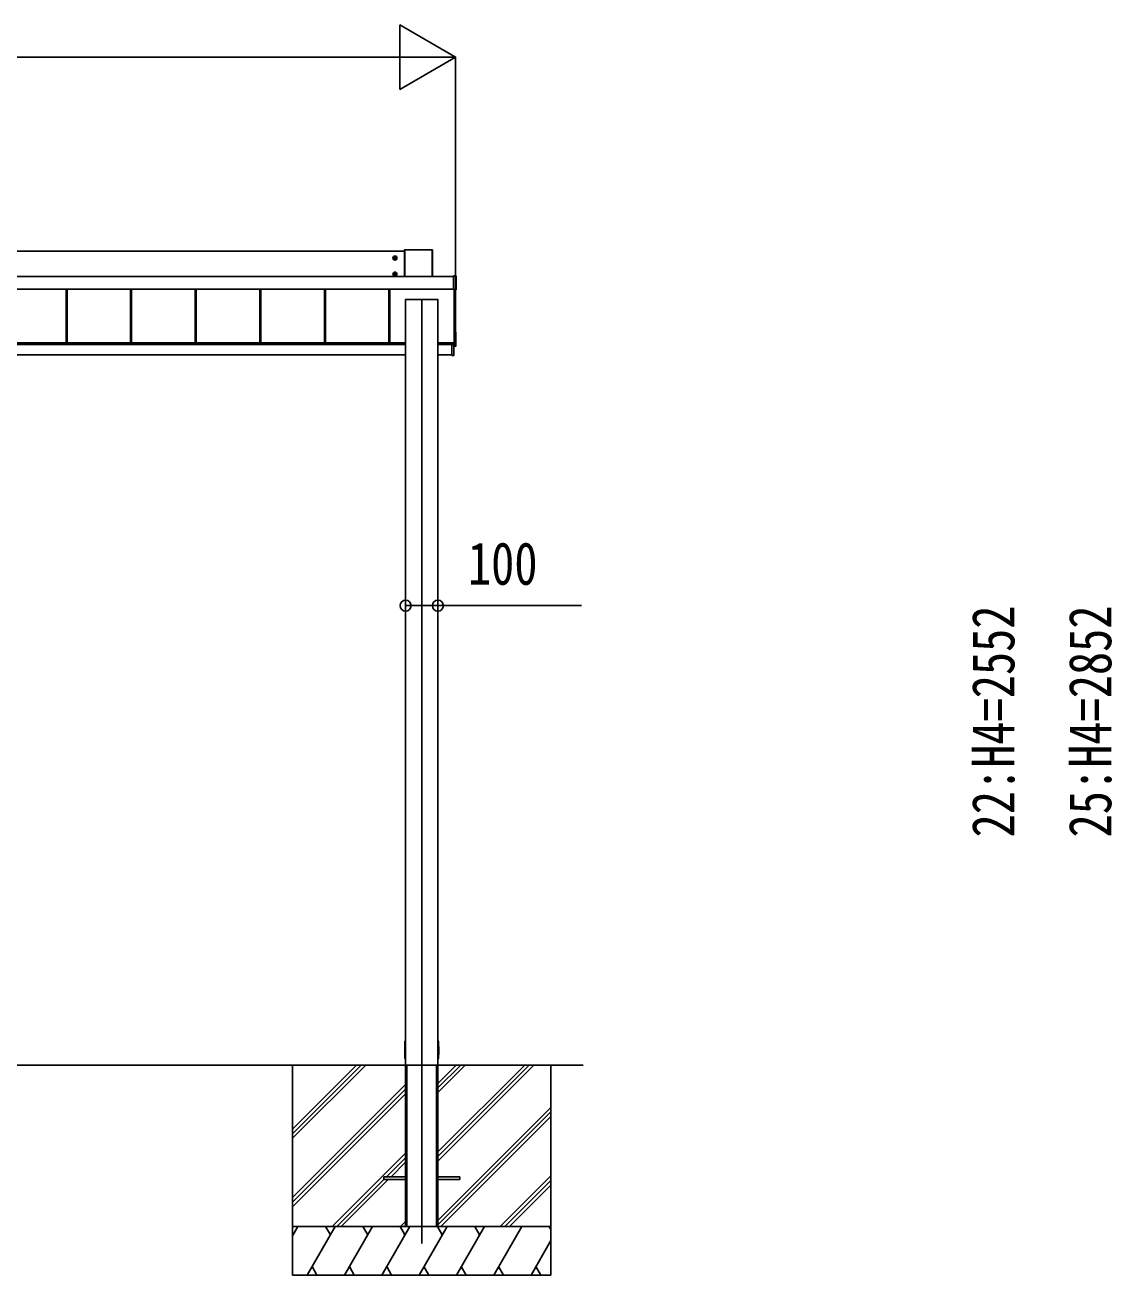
# Model space of a CAD drawing. Units: millimetres, scale not verified. Extents: x -16820 to 16820, y -11880 to 11880.
# Drawn here: x -5548 to -2182, y -8600 to -4729 of the extents above; entities that cross this region are included whole.
import ezdxf
from ezdxf.enums import TextEntityAlignment as Align

# ---------------------------------------------------------------- set-up
doc = ezdxf.new("R2010")
doc.units = ezdxf.units.MM
doc.header["$LTSCALE"] = 60
for name, color, linetype in [('0-3_YKK_12', 2, 'Continuous'), ('0-4_YKK_A1', 4, 'Continuous'), ('0-5_YKK_D', 6, 'Continuous')]:
    doc.layers.add(name, color=color, linetype=linetype)
doc.styles.add('ＭＳ ゴシック', font='')
doc.styles.get('ＭＳ ゴシック').set_extended_font_data('MS Gothic')

msp = doc.modelspace()

# ---------------------------------------------------------------- linework, layer by layer
at = {"layer": '0-3_YKK_12'}
msp.add_line((-4319.92, -8502.5), (-4319.92, -5576.81), dxfattribs=at)
at = {"layer": '0-4_YKK_A1'}
for p, q in [((-4372.92, -5428.88), (-8866.92, -5428.88)), ((-4410.17, -5450.62), (-4395.67, -5450.62)), ((-4405.2, -5449.86), (-4405.92, -5449.86)), ((-4402.92, -5457.87), (-4402.92, -5443.37)), ((-4400.64, -5451.38), (-4399.92, -5451.38)), ((-4372.92, -5425.16), (-4372.92, -5507.31)), ((-4372.58, -5425.3), (-4372.92, -5425.16)), ((-4372.58, -5507.31), (-4372.58, -5425.3)), ((-4287.42, -5424.66), (-4372.42, -5424.66)), ((-4372.42, -5424.66), (-4372.08, -5424.8)), ((-4372.08, -5424.8), (-4372.08, -5425.28)), ((-4372.08, -5424.8), (-4287.76, -5424.8)), ((-4372.08, -5425.28), (-4372.08, -5507.31)), ((-4287.76, -5425.28), (-4372.08, -5425.28)), ((-4287.76, -5424.8), (-4287.42, -5424.66)), ((-4287.76, -5424.8), (-4287.76, -5425.28)), ((-4287.76, -5507.31), (-4287.76, -5425.28)), ((-4286.92, -5425.16), (-4287.26, -5425.3)), ((-4287.26, -5425.3), (-4287.26, -5507.31)), ((-4286.92, -5507.31), (-4286.92, -5425.16)), ((-4402.92, -5507.84), (-4402.92, -5493.34)), ((-8912.42, -5507.31), (-4221.42, -5507.31)), ((-8912.42, -5507.8), (-4221.42, -5507.8)), ((-4410.17, -5500.59), (-4395.67, -5500.59)), ((-4405.2, -5499.83), (-4405.92, -5499.83)), ((-4400.64, -5501.35), (-4399.92, -5501.35)), ((-4220.22, -5506.09), (-4221.42, -5506.09)), ((-4221.42, -5506.24), (-4221.42, -5506.09)), ((-4221.42, -5506.09), (-4221.42, -5506.09)), ((-4220.22, -5506.09), (-4221.42, -5506.09)), ((-4221.42, -5506.72), (-4221.42, -5506.24)), ((-4214.38, -5506.72), (-4221.42, -5506.72)), ((-4220.22, -5506.09), (-4220.22, -5506.09)), ((-4219.62, -5506.07), (-4219.67, -5506.08)), ((-4219.62, -5506.04), (-4213.92, -5506.04)), ((-4219.62, -5506.04), (-4219.62, -5506.07)), ((-4214.38, -5506.24), (-4213.92, -5506.04)), ((-4214.38, -5547.78), (-4214.38, -5506.72)), ((-4213.42, -5506.54), (-4213.88, -5506.74)), ((-4213.88, -5506.74), (-4213.88, -5547.79)), ((-4213.42, -5506.54), (-4213.42, -5548.52)), ((-8912.42, -5546.77), (-4221.42, -5546.77)), ((-8912.42, -5547.29), (-4221.42, -5547.29)), ((-4221.42, -5547.43), (-8912.42, -5547.43)), ((-5421.42, -5547.43), (-5421.42, -5713.66)), ((-5418.82, -5547.43), (-5418.82, -5713.66)), ((-5418.42, -5547.43), (-5418.42, -5713.66)), ((-5221.42, -5547.43), (-5221.42, -5713.66)), ((-5218.82, -5547.43), (-5218.82, -5713.66)), ((-5218.42, -5547.43), (-5218.42, -5713.66)), ((-5021.42, -5547.43), (-5021.42, -5713.66)), ((-5018.82, -5547.43), (-5018.82, -5713.66)), ((-5018.42, -5547.43), (-5018.42, -5713.66)), ((-4821.42, -5547.43), (-4821.42, -5713.66)), ((-4818.82, -5547.43), (-4818.82, -5713.66)), ((-4818.42, -5547.43), (-4818.42, -5713.66)), ((-4621.42, -5547.43), (-4621.42, -5713.66)), ((-4618.82, -5547.43), (-4618.82, -5713.66)), ((-4618.42, -5547.43), (-4618.42, -5713.66)), ((-4421.42, -5547.43), (-4421.42, -5713.66)), ((-4418.82, -5547.43), (-4418.82, -5713.66)), ((-4418.42, -5547.43), (-4418.42, -5713.66)), ((-4221.42, -5547.78), (-4214.38, -5547.78)), ((-4221.42, -5548.29), (-4221.42, -5548.84)), ((-4214.38, -5548.29), (-4221.42, -5548.29)), ((-4221.42, -5548.84), (-4220.22, -5548.84)), ((-4221.42, -5548.84), (-4221.42, -5548.84)), ((-4221.42, -5548.84), (-4220.22, -5548.84)), ((-4220.22, -5548.84), (-4220.22, -5548.84)), ((-4219.92, -5721.49), (-4219.92, -5548.85)), ((-4219.62, -5548.9), (-4219.62, -5549.02)), ((-4213.92, -5549.02), (-4219.62, -5549.02)), ((-4214.92, -5721.43), (-4214.92, -5549.02)), ((-4214.38, -5547.78), (-4214.38, -5548.29)), ((-4213.92, -5549.02), (-4214.38, -5548.29)), ((-4213.88, -5547.79), (-4213.42, -5548.52)), ((-4369.92, -5579.02), (-4369.92, -5579.31)), ((-4369.92, -5579.31), (-4369.92, -7946)), ((-4369.92, -5579.31), (-4369.62, -5579.31)), ((-4369.62, -5579.01), (-4367.72, -5579.01)), ((-4369.62, -5579.01), (-4369.62, -5579.31)), ((-4369.62, -5579.31), (-4270.22, -5579.31)), ((-4367.72, -5579.01), (-4367.72, -5579.31)), ((-4367.42, -5579.02), (-4367.42, -5579.31)), ((-4366.42, -5579.22), (-4367.42, -5579.22)), ((-4366.42, -5579.22), (-4366.42, -5579.31)), ((-4365.92, -5579.24), (-4365.92, -5579.31)), ((-4273.92, -5579.24), (-4273.92, -5579.31)), ((-4272.42, -5579.22), (-4273.42, -5579.22)), ((-4273.42, -5579.22), (-4273.42, -5579.31)), ((-4272.42, -5579.02), (-4272.42, -5579.31)), ((-4272.12, -5579.01), (-4270.22, -5579.01)), ((-4272.12, -5579.01), (-4272.12, -5579.31)), ((-4270.22, -5579.01), (-4270.22, -5579.31)), ((-4269.92, -5579.02), (-4269.92, -5579.31)), ((-4214.39, -5680.92), (-4214.92, -5680.89)), ((-4213.92, -5722.47), (-4213.92, -5681.42)), ((-4369.92, -5713.66), (-8809.92, -5713.66)), ((-4369.92, -5715.66), (-8809.92, -5715.66)), ((-4369.92, -5718.53), (-8809.42, -5718.53)), ((-4222.92, -5713.66), (-4269.92, -5713.66)), ((-4226.92, -5715.66), (-4269.92, -5715.66)), ((-4226.92, -5718.53), (-4269.92, -5718.53)), ((-4221.92, -5714), (-4226.92, -5713.99)), ((-4226.92, -5718.29), (-4226.92, -5713.99)), ((-4226.92, -5718.29), (-4226.92, -5718.49)), ((-4221.2, -5718.3), (-4226.92, -5718.29)), ((-4226.92, -5718.79), (-4220.72, -5718.8)), ((-4223.42, -5713.26), (-4220.22, -5713.26)), ((-4223.42, -5713.66), (-4223.42, -5713.26)), ((-4222.92, -5713.66), (-4222.92, -5713.94)), ((-4222.92, -5713.94), (-4222.92, -5714)), ((-4221.92, -5714), (-4221.92, -5713.26)), ((-4221.2, -5715.72), (-4221.2, -5718.3)), ((-4221.2, -5715.72), (-4220.92, -5715.72)), ((-4221.2, -5718.3), (-4220.92, -5718.3)), ((-4220.72, -5718.5), (-4220.72, -5715.52)), ((-4220.72, -5718.5), (-4220.72, -5718.5)), ((-4220.7, -5713.26), (-4220.7, -5715.22)), ((-4220.7, -5715.22), (-4220.42, -5715.22)), ((-4220.7, -5718.8), (-4220.42, -5718.8)), ((-4220.42, -5715.22), (-4220.42, -5713.26)), ((-4220.42, -5718.8), (-4220.42, -5715.22)), ((-4220.42, -5751.89), (-4220.42, -5718.8)), ((-4214.92, -5722.01), (-4220.42, -5722.34)), ((-4220.42, -5723.6), (-4214.39, -5723.22)), ((-4220.42, -5723.6), (-4214.39, -5723.22)), ((-4214.39, -5722.97), (-4220.1, -5723.32)), ((-4220.1, -5723.32), (-4220.1, -5723.36)), ((-4215.42, -5721.99), (-4219.42, -5721.99)), ((-4214.92, -5722.01), (-4214.92, -5721.43)), ((-4214.39, -5723.22), (-4214.39, -5722.97)), ((-4214.39, -5723.22), (-4214.39, -5723.22)), ((-4213.92, -5722.47), (-4213.92, -5722.72)), ((-4370.77, -5750.01), (-8805.92, -5750.01)), ((-4370.92, -5752.19), (-4370.79, -5750.01)), ((-4370.77, -5750.01), (-4370.29, -5750.01)), ((-4370.29, -5750.01), (-4370.42, -5752.19)), ((-4369.92, -5750.01), (-4370.29, -5750.01)), ((-4269.55, -5750.01), (-4269.92, -5750.01)), ((-4269.92, -5752.19), (-4269.42, -5752.19)), ((-4269.42, -5752.51), (-4269.92, -5752.51)), ((-4269.55, -5750.01), (-4269.07, -5750.01)), ((-4269.42, -5752.19), (-4269.55, -5750.01)), ((-4269.42, -5752.51), (-4269.42, -5752.19)), ((-4269.22, -5752.51), (-4269.42, -5752.51)), ((-4226.92, -5750.01), (-4269.07, -5750.01)), ((-4269.05, -5750.01), (-4268.92, -5752.19)), ((-4226.92, -5752.57), (-4220.7, -5752.18)), ((-4226.92, -5752.27), (-4226.92, -5752.57)), ((-4220.42, -5751.89), (-4220.7, -5751.89)), ((-4372.42, -7906.7), (-4372.15, -7875.8)), ((-4267.69, -7875.8), (-4267.42, -7906.7)), ((-4372.22, -7929.7), (-4372.42, -7906.7)), ((-4268.12, -7930), (-4269.92, -7930)), ((-4267.92, -7930), (-4268.12, -7930)), ((-4267.42, -7906.7), (-4267.62, -7929.7)), ((-13469.92, -7950), (-3819.92, -7950)), ((-4719.92, -7950), (-4719.92, -8600)), ((-4719.92, -8176.63), (-4493.29, -7950)), ((-4719.92, -8148.35), (-4521.57, -7950)), ((-4719.92, -8162.49), (-4507.49, -7950.06)), ((-4369.92, -7946), (-4369.92, -8450)), ((-4369.92, -7950), (-4369.62, -7950)), ((-4369.92, -7950), (-4369.92, -8450)), ((-4369.62, -7950), (-4270.22, -7950)), ((-4367.42, -7950), (-4367.42, -8450)), ((-4365.92, -7950), (-4365.92, -8450)), ((-4273.92, -7950), (-4273.92, -8450)), ((-4272.42, -7950), (-4272.42, -8450)), ((-4269.92, -7946), (-4269.92, -8450)), ((-4269.92, -7950), (-4269.92, -8450)), ((-4269.92, -8035), (-4184.92, -7950)), ((-4269.92, -8020.86), (-4199.06, -7950)), ((-4269.92, -8006.71), (-4213.21, -7950)), ((-4269.92, -8247.13), (-3972.83, -7950.04)), ((-4269.92, -8232.99), (-3986.97, -7950.04)), ((-4269.92, -8218.85), (-4001.11, -7950.04)), ((-3919.92, -7950), (-3919.92, -8600)), ((-4719.92, -8360.48), (-4369.92, -8010.48)), ((-4719.92, -8374.62), (-4369.92, -8024.62)), ((-4719.92, -8388.76), (-4369.92, -8038.76)), ((-4269.92, -8430.98), (-3919.92, -8080.98)), ((-4269.92, -8445.12), (-3919.92, -8095.12)), ((-4260.66, -8450), (-3919.92, -8109.26)), ((-4597.31, -8450), (-4369.92, -8222.61)), ((-4428.67, -8295.5), (-4369.92, -8236.75)), ((-4414.53, -8295.5), (-4369.92, -8250.9)), ((-4583.17, -8450), (-4437.42, -8304.25)), ((-4569.03, -8450), (-4423.53, -8304.5)), ((-4437.42, -8295.5), (-4437.42, -8304.5)), ((-4369.92, -8295.5), (-4437.42, -8295.5)), ((-4369.92, -8304.5), (-4437.42, -8304.5)), ((-4269.92, -8295.5), (-4202.42, -8295.5)), ((-4269.92, -8304.5), (-4202.42, -8304.5)), ((-4202.42, -8295.5), (-4202.42, -8304.5)), ((-4076.81, -8450), (-3919.92, -8293.11)), ((-4062.67, -8450), (-3919.92, -8307.25)), ((-4048.53, -8450), (-3919.92, -8321.39)), ((-4385.18, -8450), (-4369.92, -8434.74)), ((-3919.92, -8450), (-4719.92, -8450)), ((-4719.92, -8478.94), (-4703.21, -8450)), ((-3919.92, -8450), (-4719.92, -8450)), ((-4718.21, -8475.98), (-4719.92, -8473.02)), ((-4674.34, -8600), (-4587.74, -8450)), ((-4602.74, -8475.98), (-4617.74, -8450)), ((-4558.87, -8600), (-4472.27, -8450)), ((-4487.27, -8475.98), (-4502.27, -8450)), ((-4443.4, -8600), (-4356.8, -8450)), ((-4371.8, -8475.98), (-4386.8, -8450)), ((-4369.92, -8450), (-4269.92, -8450)), ((-4327.93, -8600), (-4241.33, -8450)), ((-4256.33, -8475.98), (-4271.33, -8450)), ((-4212.46, -8600), (-4125.86, -8450)), ((-4140.86, -8475.98), (-4155.86, -8450)), ((-4096.99, -8600), (-4010.39, -8450)), ((-3919.92, -8458.66), (-3924.92, -8450)), ((-3981.52, -8600), (-3919.92, -8493.3)), ((-4659.35, -8574.02), (-4644.35, -8600)), ((-4543.88, -8574.02), (-4528.88, -8600)), ((-4428.41, -8574.02), (-4413.41, -8600)), ((-4312.93, -8574.02), (-4297.94, -8600)), ((-4197.47, -8574.02), (-4182.47, -8600)), ((-4082, -8574.02), (-4067, -8600)), ((-3966.52, -8574.02), (-3951.53, -8600)), ((-4719.92, -8600), (-3919.92, -8600))]:
    msp.add_line(p, q, dxfattribs=at)
for points in [[(-4402.92, -5444.84), (-4407.92, -5447.73), (-4407.92, -5453.5), (-4402.92, -5456.39), (-4397.92, -5453.5), (-4397.92, -5447.73)], [(-4402.92, -5494.81), (-4407.92, -5497.7), (-4407.92, -5503.47), (-4402.92, -5506.36), (-4397.92, -5503.47), (-4397.92, -5497.7)]]:
    msp.add_lwpolyline(points, close=True, dxfattribs=at)
for points in [[(-4405.92, -5449.86), (-4405.92, -5451.38), (-4405.2, -5451.38)], [(-4402.16, -5448.34), (-4402.16, -5447.62), (-4403.68, -5447.62), (-4403.68, -5448.34)], [(-4403.68, -5452.9), (-4403.68, -5453.62), (-4402.16, -5453.62), (-4402.16, -5452.9)], [(-4399.92, -5451.38), (-4399.92, -5449.86), (-4400.64, -5449.86)], [(-4405.92, -5499.83), (-4405.92, -5501.35), (-4405.2, -5501.35)], [(-4402.16, -5498.31), (-4402.16, -5497.59), (-4403.68, -5497.59), (-4403.68, -5498.31)], [(-4403.68, -5502.87), (-4403.68, -5503.59), (-4402.16, -5503.59), (-4402.16, -5502.87)], [(-4399.92, -5501.35), (-4399.92, -5499.83), (-4400.64, -5499.83)], [(-4221.42, -5506.24), (-4214.38, -5506.24), (-4214.38, -5506.72)], [(-4221.42, -5548.29), (-4221.42, -5547.78), (-4221.42, -5506.72)], [(-4270.22, -5579.31), (-4269.92, -5579.31), (-4269.92, -7946)], [(-4220.74, -5718.5), (-4226.92, -5718.49), (-4226.92, -5718.79), (-4226.92, -5752.27)], [(-4220.7, -5718.8), (-4220.7, -5751.89), (-4226.92, -5752.27)], [(-4220.92, -5718.32), (-4220.92, -5718.3), (-4220.92, -5715.72)], [(-4220.72, -5718.5), (-4220.72, -5718.5), (-4220.73, -5718.5)], [(-4369.92, -5752.51), (-4370.42, -5752.51), (-4370.62, -5752.51)], [(-4370.42, -5752.51), (-4370.42, -5752.19), (-4369.92, -5752.19)], [(-4371.85, -7875.5), (-4371.65, -7875.5), (-4369.92, -7875.5)], [(-4269.92, -7875.5), (-4268.19, -7875.5), (-4267.99, -7875.5)], [(-4369.92, -7930), (-4371.72, -7930), (-4371.92, -7930)], [(-4369.62, -7950), (-4270.22, -7950), (-4269.92, -7950)]]:
    msp.add_lwpolyline(points, dxfattribs=at)
for centre, radius in [((-4402.92, -5450.62), 6.25), ((-4402.92, -5450.62), 5), ((-4402.92, -5500.59), 6.25), ((-4402.92, -5500.59), 5)]:
    msp.add_circle(centre, radius, dxfattribs=at)
for centre, radius, start, end in [((-4402.92, -5450.62), 5.58, 153.74848, 206.25152), ((-4402.92, -5450.62), 5.58, 93.74848, 146.25152), ((-4402.92, -5450.62), 5.58, 213.74848, 266.25152), ((-4405.2, -5448.34), 1.52, 270, 0), ((-4405.2, -5452.9), 1.52, 0, 90), ((-4402.92, -5450.62), 5.58, 33.74848, 86.25152), ((-4402.92, -5450.62), 5.58, 273.74848, 326.25152), ((-4400.64, -5448.34), 1.52, 180, 270), ((-4400.64, -5452.9), 1.52, 90, 180), ((-4402.92, -5450.62), 5.58, 333.74848, 26.25152), ((-4372.08, -5425.3), 0.5, 90.15046, 179.81463), ((-4372.2, -5429.4), 4.12, 88.40447, 95.35624), ((-4287.76, -5425.3), 0.5, 0.18537, 89.84954), ((-4287.64, -5429.4), 4.12, 84.64376, 91.59553), ((-4402.92, -5500.59), 5.58, 93.74848, 146.25152), ((-4402.92, -5500.59), 5.58, 33.74848, 86.25152), ((-4402.92, -5500.59), 5.58, 153.74848, 206.25152), ((-4402.92, -5500.59), 5.58, 213.74848, 266.25152), ((-4405.2, -5498.31), 1.52, 270, 0), ((-4405.2, -5502.87), 1.52, 0, 90), ((-4402.92, -5500.59), 5.58, 273.74848, 326.25152), ((-4400.64, -5498.31), 1.52, 180, 270), ((-4400.64, -5502.87), 1.52, 90, 180), ((-4402.92, -5500.59), 5.58, 333.74848, 26.25152), ((-4219.78, -5504.68), 1.41, 271.33232, 274.49739), ((-4214.38, -5506.74), 0.5, 0.18537, 89.84954), ((-4214.27, -5510.84), 4.12, 84.64376, 91.59553), ((-4220.13, -5551.46), 2.62, 81.42612, 92.09097), ((-4219.62, -5548.6), 0.301, 243.24083, 270.00691), ((-4214.27, -5551.89), 4.12, 84.64376, 91.59553), ((-4214.38, -5547.79), 0.502, 270.31408, 359.651), ((-4214.42, -5681.42), 0.5, 0.01604, 86.51881), ((-4221.13, -5720.29), 1.98, 83.79926, 91.95127), ((-4220.74, -5718.8), 0.3, 87.77338, 89.77816), ((-4220.74, -5718.64), 0.141, 85.77463, 89.9759), ((-4221.97, -5718.73), 1.25, 356.45735, 10.27369), ((-4221.93, -5718.68), 1.21, 354.17006, 8.37745), ((-4222.05, -5715.29), 1.35, 350.09675, 2.91202), ((-4220.72, -5715.22), 0.3, 269.98255, 359.98254), ((-4220.72, -5718.8), 0.3, 0, 89.87763), ((-4221.92, -5718.72), 1.22, 356.27163, 10.47203), ((-4220.12, -5723.02), 0.3, 180.0189, 273.51595), ((-4220.12, -5723.06), 0.3, 180.0189, 273.51595), ((-4220.22, -5712.96), 0.3, 269.98255, 359.98252), ((-4219.42, -5721.49), 0.5, 180.01746, 270.01745), ((-4215.42, -5721.49), 0.5, 269.98255, 359.98254), ((-4214.42, -5722.47), 0.5, 273.48119, 359.98396), ((-4214.42, -5722.72), 0.5, 273.6197, 0), ((-4214.42, -5722.72), 0.5, 273.48119, 359.98396), ((-4370.62, -5752.21), 0.3, 176.5, 270), ((-4269.22, -5752.21), 0.3, 270, 3.5), ((-4220.72, -5751.89), 0.3, 273.5, 0), ((-4221.93, -5752.04), 1.24, 353.06854, 6.93146), ((-4371.85, -7875.8), 0.3, 90, 179.5), ((-4267.99, -7875.8), 0.3, 0.5, 90), ((-4371.92, -7929.7), 0.3, 180.5, 270), ((-4267.92, -7929.7), 0.3, 270, 359.5)]:
    msp.add_arc(centre, radius, start, end, dxfattribs=at)
for centre, major_axis, ratio, start_param, end_param in [((-4372.42, -5425.16), (0.382, -0.325), 0.996231, 2.2770247, 3.8440941), ((-4287.42, -5425.16), (0.382, 0.325), 0.996231, 5.5806839, 7.1477533), ((-4220.22, -5506.07), (0.6, 0), 0.026226, 4.712389, 5.6461648), ((-4219.62, -5506.34), (0, 0.3), 0.998743, 6.2831853, 6.8214342), ((-4220.22, -5506.07), (0.6, 0), 0.026226, 5.6461648, 6.2831853), ((-4213.92, -5506.54), (0.382, 0.325), 0.996231, 5.5806839, 7.1477533), ((-4220.22, -5548.9), (0.6, 0), 0.096025, 6.2831853, 7.8539816), ((-4219.62, -5548.72), (0, 0.3), 0.998743, 2.0534275, 3.1415927), ((-4213.92, -5548.52), (0.382, -0.325), 0.996231, 5.4186173, 6.9856867), ((-4369.62, -5579.02), (0.3, 0), 0.034921, 1.5707963, 3.1415927), ((-4367.72, -5579.02), (0.3, 0), 0.034921, 6.2831853, 7.8539816), ((-4366.42, -5579.24), (0.5, 0), 0.034921, 6.2831853, 7.8539816), ((-4273.42, -5579.24), (0.5, 0), 0.034921, 1.5707963, 3.1415927), ((-4272.12, -5579.02), (0.3, 0), 0.034921, 1.5707963, 3.1415927), ((-4270.22, -5579.02), (0.3, 0), 0.034921, 6.2831853, 7.8539816), ((-4220.7, -5715.72), (-0.301, 0.4), 0.997782, 5.6362522, 7.2070486), ((-4221.22, -5718.3), (-0.001, 0.2), 0.09157, 4.6769241, 4.7117655), ((-4220.72, -5718.3), (0.482, 0.007), 0.414889, 3.1353871, 4.6694768), ((-4220.72, -5715.72), (-0.108, 0.169), 0.994155, 5.7105836, 7.28138), ((-4220.72, -5718.3), (0.145, 0.15), 0.921201, 2.3804184, 3.9145081), ((-4220.7, -5718.3), (-0.301, 0.4), 0.997782, 2.4579529, 2.4946596), ((-4220.7, -5723.4), (0.6, 0.037), 0.034769, 5.198958, 6.2810574), ((-4370.42, -5752.21), (0.5, -0.018), 0.036539, 1.5736281, 3.1406975), ((-4269.42, -5752.21), (0.5, 0.018), 0.036539, 0.0008951, 1.5679645)]:
    msp.add_ellipse(centre, major_axis=major_axis, ratio=ratio, start_param=start_param, end_param=end_param, dxfattribs=at)
at = {"layer": '0-5_YKK_D'}
for p, q in [((-4214.92, -4828.88), (-4388.13, -4728.88)), ((-4388.13, -4728.88), (-4388.13, -4928.88)), ((-13424.92, -4828.88), (-4414.92, -4828.88)), ((-4214.92, -4828.88), (-4561.33, -4828.88)), ((-4214.92, -4828.88), (-4388.13, -4928.88)), ((-4214.92, -5548.02), (-4214.92, -4827.88)), ((-4369.92, -6524.47), (-4369.92, -6527.99))]:
    msp.add_line(p, q, dxfattribs=at)
msp.add_lwpolyline([(-4369.92, -6526.99), (-4269.92, -6526.99), (-3825.52, -6526.99)], dxfattribs=at)
for centre in [(-4369.92, -6526.99), (-4269.92, -6526.99)]:
    msp.add_circle(centre, 17, dxfattribs=at)

# ---------------------------------------------------------------- texts
at = {"layer": '0-5_YKK_D', "style": 'ＭＳ ゴシック', "width": 0.8}
msp.add_text('100', height=132, dxfattribs=at).set_placement((-4176.92, -6501.99), align=Align.BOTTOM_LEFT)
for s, p in [('22:H4=2552', (-2444.92, -7244.97)), ('25:H4=2852', (-2144.92, -7244.97))]:
    msp.add_text(s, height=132, rotation=90, dxfattribs=at).set_placement(p, align=Align.BOTTOM_LEFT)

doc.saveas('drawing.dxf')
